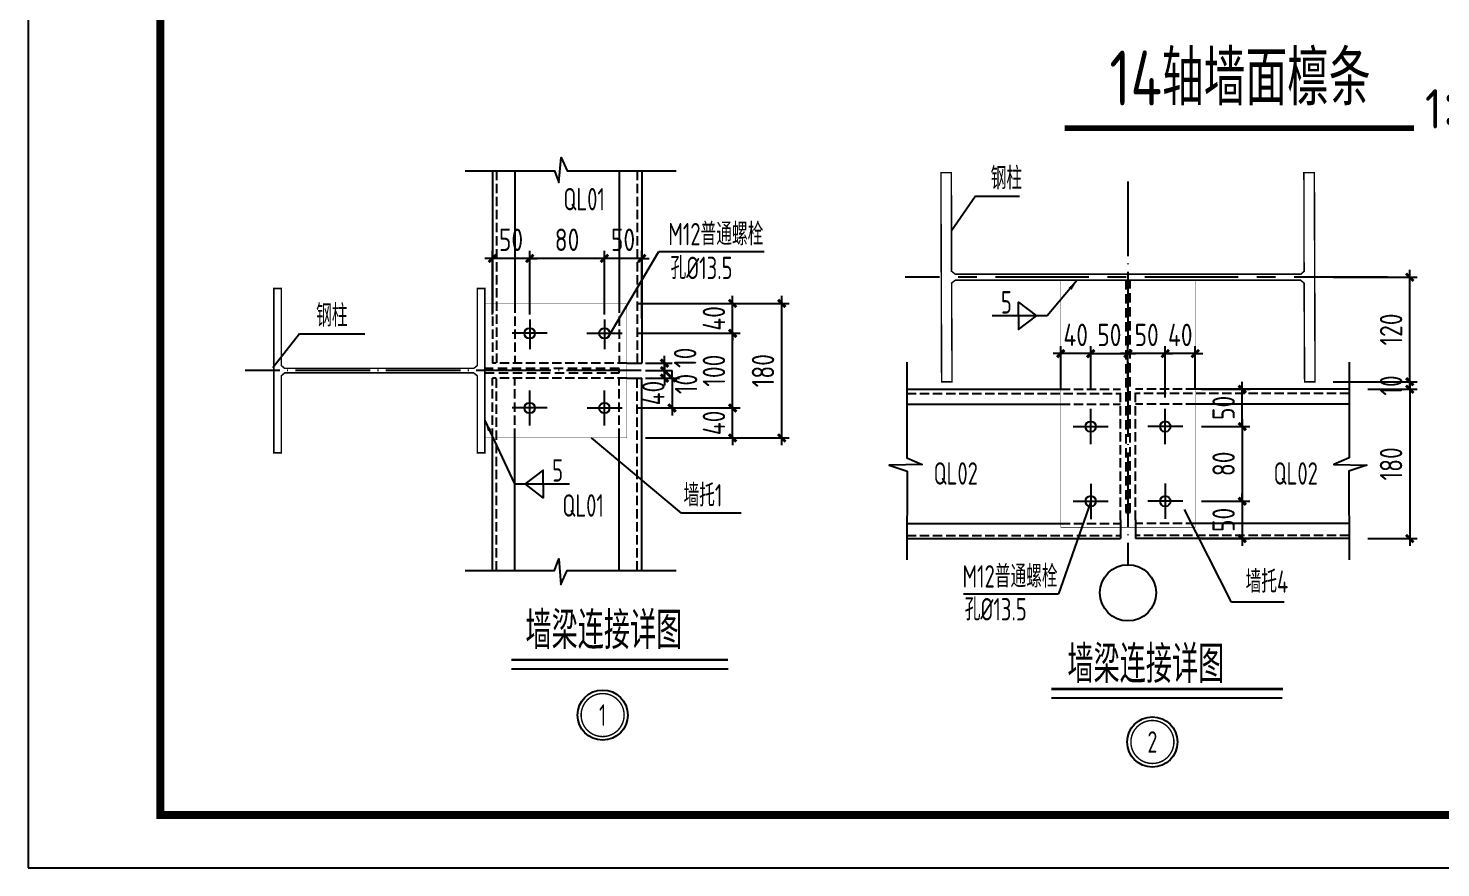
# Model space of a CAD drawing. Extents: x -89996 to 1006241, y -2176 to 440573.
# Drawn here: x 553607 to 591431, y -2176 to 20313 of the extents above; entities that cross this region are included whole.
import ezdxf
from ezdxf.enums import TextEntityAlignment as Align

# ---------------------------------------------------------------- set-up
doc = ezdxf.new("R2010")
doc.units = 0
doc.header["$LTSCALE"] = 1000
doc.header["$MEASUREMENT"] = 0
for name, pattern in [('CENTERX2', [4, 2.5, -0.5, 0.5, -0.5]), ('DASH', [0.35, 0.25, -0.1]), ('DASHED', [0.75, 0.5, -0.25]), ('DOTE', [2.42, 2, -0.2, 0.02, -0.2])]:
    doc.linetypes.add(name, pattern=pattern)
for name, color, linetype in [('AXIS', 3, 'Continuous'), ('DIM_SYMB', 3, 'Continuous'), ('DOTE', 1, 'DOTE'), ('GZ', 50, 'Continuous'), ('LT', 27, 'Continuous'), ('PUB_TEXT', 7, 'Continuous'), ('PUB_TITLE', 4, 'Continuous'), ('PZ', 202, 'Continuous'), ('TEXT', 7, 'Continuous'), ('THIN', 7, 'Continuous'), ('文字', 7, 'Continuous'), ('框线', 252, 'Continuous')]:
    doc.layers.add(name, color=color, linetype=linetype)
doc.styles.add('C', font='tssdeng.shx', dxfattribs={"height": 3, "bigfont": 'tssdchn.shx'})
doc.styles.get("Standard").update_dxf_attribs({"font": 'gbenor.shx', "bigfont": 'gbcbig.shx'})
doc.styles.add('TSSD_Dimension', font='Tssdeng.shx', dxfattribs={"width": 0.8, "bigfont": 'hztxt.shx'})
doc.styles.add('TSSD_Label', font='tssdeng.shx', dxfattribs={"width": 0.7, "bigfont": 'hztxt.shx'})
doc.styles.add('TSSD_Num', font='Tssdeng.shx', dxfattribs={"width": 0.7, "bigfont": 'hztxt.shx'})
doc.dimstyles.new('TSSD_10_100', dxfattribs={"dimtxt": 300, "dimasz": 100, "dimexe": 100, "dimexo": 250, "dimgap": 100, "dimtad": 1, "dimdec": 0, "dimlfac": 0.1, "dimzin": 0, "dimdsep": 46, "dimtxsty": 'TSSD_Dimension', "dimblk": 'ARCHTICK', "dimblk1": 'ARCHTICK', "dimblk2": 'ARCHTICK', "dimcen": 0, "dimdle": 100, "dimclrt": 7, "dimadec": 0, "dimazin": 0, "dimtfac": 1, "dimtdec": 0, "dimtix": 1, "dimtmove": 2, "dimatfit": 3, "dimfxl": 0, "dimtolj": 1, "dimtzin": 0, "dimarcsym": 0})
doc.dimstyles.new('TSSD_20_200', dxfattribs={"dimtxt": 600, "dimasz": 200, "dimexe": 200, "dimexo": 500, "dimgap": 200, "dimtad": 1, "dimdec": 0, "dimlfac": 0.05, "dimzin": 0, "dimdsep": 46, "dimtxsty": 'TSSD_Dimension', "dimblk": 'ARCHTICK', "dimblk1": 'ARCHTICK', "dimblk2": 'ARCHTICK', "dimcen": 0, "dimdle": 200, "dimclrt": 7, "dimadec": 0, "dimazin": 0, "dimtfac": 1, "dimtdec": 0, "dimtix": 1, "dimtmove": 2, "dimatfit": 3, "dimfxl": 0, "dimtolj": 1, "dimtzin": 0, "dimarcsym": 0})

# ---------------------------------------------------------------- blocks, each defined once
blk = doc.blocks.new('ts_idx2')
at = {"color": 0, "linetype": 'ByBlock', "lineweight": -2, "const_width": 0.0333}
blk.add_lwpolyline([(-0.5, 0, 1), (0.5, 0, 1)], format="xyb", close=True, dxfattribs=at)
at = {"color": 0, "linetype": 'ByBlock', "lineweight": -2}
blk.add_circle((0, 0), 0.583, dxfattribs=at)
at = {"color": 0, "linetype": 'ByBlock', "lineweight": -2, "style": 'TSSD_Num', "width": 0.7}
blk.add_attdef('A', text='', height=0.5, dxfattribs=at).set_placement((0, 0), align=Align.MIDDLE_CENTER)
blk = doc.blocks.new('_ArchTick')
at = {"color": 0, "linetype": 'ByBlock', "const_width": 0.4}
blk.add_lwpolyline([(-0.5, -0.5), (0.5, 0.5)], dxfattribs=at)
blk = doc.blocks.new('*D477')
at = {"layer": 'AXIS', "color": 0, "linetype": 'ByBlock', "lineweight": -2, "transparency": 16777216}
for p, q in [((584055, 10422), (584055, 11797)), ((584856, 10676), (584856, 11797)), ((584055, 11597), (583855, 11597)), ((584856, 11597), (584055, 11597)), ((584856, 11597), (585056, 11597))]:
    blk.add_line(p, q, dxfattribs=at)
at = {"layer": 'Defpoints', "color": 0, "linetype": 'ByBlock', "transparency": 16777216}
for p in [(584055, 11597), (584055, 9922), (584856, 10176)]:
    blk.add_point(p, dxfattribs=at)
at = {"layer": 'AXIS', "color": 0, "linetype": 'ByBlock', "lineweight": -2, "transparency": 16777216, "xscale": 200, "yscale": 200, "zscale": 200}
blk.add_blockref('_ArchTick', (584055, 11597), dxfattribs=at)
at = {"layer": 'AXIS', "color": 0, "linetype": 'ByBlock', "lineweight": -2, "transparency": 16777216, "xscale": 200, "yscale": 200, "zscale": 200, "rotation": 180}
blk.add_blockref('_ArchTick', (584856, 11597), dxfattribs=at)
at = {"layer": 'AXIS', "color": 7, "linetype": 'ByBlock', "transparency": 16777216, "insert": (584456, 12097), "char_height": 600, "attachment_point": 5, "style": 'TSSD_Dimension'}
blk.add_mtext('\\A1;40', dxfattribs=at)
blk = doc.blocks.new('*D622')
at = {"layer": 'AXIS', "color": 0, "linetype": 'ByBlock', "lineweight": -2, "transparency": 16777216}
for p, q in [((583056, 10615), (583056, 11797)), ((584055, 10615), (584055, 11797)), ((583056, 11597), (582856, 11597)), ((584055, 11597), (583056, 11597)), ((584055, 11597), (584255, 11597))]:
    blk.add_line(p, q, dxfattribs=at)
at = {"layer": 'Defpoints', "color": 0, "linetype": 'ByBlock', "transparency": 16777216}
for p in [(583056, 11597), (583056, 10115), (584055, 10115)]:
    blk.add_point(p, dxfattribs=at)
at = {"layer": 'AXIS', "color": 0, "linetype": 'ByBlock', "lineweight": -2, "transparency": 16777216, "xscale": 200, "yscale": 200, "zscale": 200}
blk.add_blockref('_ArchTick', (583056, 11597), dxfattribs=at)
at = {"layer": 'AXIS', "color": 0, "linetype": 'ByBlock', "lineweight": -2, "transparency": 16777216, "xscale": 200, "yscale": 200, "zscale": 200, "rotation": 180}
blk.add_blockref('_ArchTick', (584055, 11597), dxfattribs=at)
at = {"layer": 'AXIS', "color": 7, "linetype": 'ByBlock', "transparency": 16777216, "insert": (583556, 12097), "char_height": 600, "attachment_point": 5, "style": 'TSSD_Dimension'}
blk.add_mtext('\\A1;50', dxfattribs=at)
blk = doc.blocks.new('*D623')
at = {"layer": 'AXIS', "color": 0, "linetype": 'ByBlock', "lineweight": -2, "transparency": 16777216}
for p, q in [((582057, 10615), (582057, 11797)), ((583056, 10615), (583056, 11797)), ((582057, 11597), (581857, 11597)), ((582057, 11597), (583056, 11597)), ((583056, 11597), (583256, 11597))]:
    blk.add_line(p, q, dxfattribs=at)
at = {"layer": 'Defpoints', "color": 0, "linetype": 'ByBlock', "transparency": 16777216}
for p in [(583056, 11597), (582057, 10115), (583056, 10115)]:
    blk.add_point(p, dxfattribs=at)
at = {"layer": 'AXIS', "color": 0, "linetype": 'ByBlock', "lineweight": -2, "transparency": 16777216, "xscale": 200, "yscale": 200, "zscale": 200}
blk.add_blockref('_ArchTick', (582057, 11597), dxfattribs=at)
at = {"layer": 'AXIS', "color": 0, "linetype": 'ByBlock', "lineweight": -2, "transparency": 16777216, "xscale": 200, "yscale": 200, "zscale": 200, "rotation": 180}
blk.add_blockref('_ArchTick', (583056, 11597), dxfattribs=at)
at = {"layer": 'AXIS', "color": 7, "linetype": 'ByBlock', "transparency": 16777216, "insert": (582557, 12097), "char_height": 600, "attachment_point": 5, "style": 'TSSD_Dimension'}
blk.add_mtext('\\A1;50', dxfattribs=at)
blk = doc.blocks.new('*D624')
at = {"layer": 'AXIS', "color": 0, "linetype": 'ByBlock', "lineweight": -2, "transparency": 16777216}
for p, q in [((581256, 10614), (581256, 11797)), ((582057, 10615), (582057, 11797)), ((581256, 11597), (581056, 11597)), ((582057, 11597), (581256, 11597)), ((582057, 11597), (582257, 11597))]:
    blk.add_line(p, q, dxfattribs=at)
at = {"layer": 'Defpoints', "color": 0, "linetype": 'ByBlock', "transparency": 16777216}
for p in [(581256, 11597), (581256, 10114), (582057, 10115)]:
    blk.add_point(p, dxfattribs=at)
at = {"layer": 'AXIS', "color": 0, "linetype": 'ByBlock', "lineweight": -2, "transparency": 16777216, "xscale": 200, "yscale": 200, "zscale": 200}
blk.add_blockref('_ArchTick', (581256, 11597), dxfattribs=at)
at = {"layer": 'AXIS', "color": 0, "linetype": 'ByBlock', "lineweight": -2, "transparency": 16777216, "xscale": 200, "yscale": 200, "zscale": 200, "rotation": 180}
blk.add_blockref('_ArchTick', (582057, 11597), dxfattribs=at)
at = {"layer": 'AXIS', "color": 7, "linetype": 'ByBlock', "transparency": 16777216, "insert": (581656, 12097), "char_height": 600, "attachment_point": 5, "style": 'TSSD_Dimension'}
blk.add_mtext('\\A1;40', dxfattribs=at)
blk = doc.blocks.new('*D478')
at = {"layer": 'AXIS', "color": 0, "linetype": 'ByBlock', "lineweight": -2, "transparency": 16777216}
for p, q in [((585027, 7643), (586317, 7643)), ((586117, 7643), (586117, 7843)), ((586117, 7643), (586117, 6643)), ((585027, 6643), (586317, 6643)), ((586117, 6643), (586117, 6443))]:
    blk.add_line(p, q, dxfattribs=at)
at = {"layer": 'Defpoints', "color": 0, "linetype": 'ByBlock', "transparency": 16777216}
for p in [(584527, 7643), (584527, 6643), (586117, 6643)]:
    blk.add_point(p, dxfattribs=at)
at = {"layer": 'AXIS', "color": 0, "linetype": 'ByBlock', "lineweight": -2, "transparency": 16777216, "xscale": 200, "yscale": 200, "zscale": 200}
for p, rotation in [((586117, 7643), 270), ((586117, 6643), 90)]:
    blk.add_blockref('_ArchTick', p, dxfattribs=dict(at, rotation=rotation))
at = {"layer": 'AXIS', "color": 7, "linetype": 'ByBlock', "transparency": 16777216, "insert": (585617, 7143), "char_height": 600, "attachment_point": 5, "rotation": 90, "style": 'TSSD_Dimension'}
blk.add_mtext('\\A1;50', dxfattribs=at)
blk = doc.blocks.new('*D625')
at = {"layer": 'AXIS', "color": 0, "linetype": 'ByBlock', "lineweight": -2, "transparency": 16777216}
for p, q in [((586117, 9843), (586117, 7443)), ((585027, 9643), (586317, 9643)), ((585027, 7643), (586317, 7643))]:
    blk.add_line(p, q, dxfattribs=at)
at = {"layer": 'Defpoints', "color": 0, "linetype": 'ByBlock', "transparency": 16777216}
for p in [(584527, 9643), (584527, 7643), (586117, 7643)]:
    blk.add_point(p, dxfattribs=at)
at = {"layer": 'AXIS', "color": 0, "linetype": 'ByBlock', "lineweight": -2, "transparency": 16777216, "xscale": 200, "yscale": 200, "zscale": 200}
for p, rotation in [((586117, 9643), 90), ((586117, 7643), 270)]:
    blk.add_blockref('_ArchTick', p, dxfattribs=dict(at, rotation=rotation))
at = {"layer": 'AXIS', "color": 7, "linetype": 'ByBlock', "transparency": 16777216, "insert": (585617, 8643), "char_height": 600, "attachment_point": 5, "rotation": 90, "style": 'TSSD_Dimension'}
blk.add_mtext('\\A1;80', dxfattribs=at)
blk = doc.blocks.new('*D626')
at = {"layer": 'AXIS', "color": 0, "linetype": 'ByBlock', "lineweight": -2, "transparency": 16777216}
for p, q in [((585027, 10643), (586317, 10643)), ((586117, 10643), (586117, 10843)), ((586117, 9643), (586117, 10643)), ((585027, 9643), (586317, 9643)), ((586117, 9643), (586117, 9443))]:
    blk.add_line(p, q, dxfattribs=at)
at = {"layer": 'Defpoints', "color": 0, "linetype": 'ByBlock', "transparency": 16777216}
for p in [(584527, 10643), (586117, 10643), (584527, 9643)]:
    blk.add_point(p, dxfattribs=at)
at = {"layer": 'AXIS', "color": 0, "linetype": 'ByBlock', "lineweight": -2, "transparency": 16777216, "xscale": 200, "yscale": 200, "zscale": 200}
for p, rotation in [((586117, 10643), 270), ((586117, 9643), 90)]:
    blk.add_blockref('_ArchTick', p, dxfattribs=dict(at, rotation=rotation))
at = {"layer": 'AXIS', "color": 7, "linetype": 'ByBlock', "transparency": 16777216, "insert": (585617, 10143), "char_height": 600, "attachment_point": 5, "rotation": 90, "style": 'TSSD_Dimension'}
blk.add_mtext('\\A1;50', dxfattribs=at)
blk = doc.blocks.new('*D479')
at = {"layer": 'AXIS', "color": 0, "linetype": 'ByBlock', "lineweight": -2, "transparency": 16777216}
for p, q in [((589479, 10643), (590801, 10643)), ((590601, 10843), (590601, 6443)), ((589479, 6643), (590801, 6643))]:
    blk.add_line(p, q, dxfattribs=at)
at = {"layer": 'Defpoints', "color": 0, "linetype": 'ByBlock', "transparency": 16777216}
for p in [(588979, 10643), (588979, 6643), (590601, 6643)]:
    blk.add_point(p, dxfattribs=at)
at = {"layer": 'AXIS', "color": 0, "linetype": 'ByBlock', "lineweight": -2, "transparency": 16777216, "xscale": 200, "yscale": 200, "zscale": 200}
for p, rotation in [((590601, 10643), 90), ((590601, 6643), 270)]:
    blk.add_blockref('_ArchTick', p, dxfattribs=dict(at, rotation=rotation))
at = {"layer": 'AXIS', "color": 7, "linetype": 'ByBlock', "transparency": 16777216, "insert": (590101, 8643), "char_height": 600, "attachment_point": 5, "rotation": 90, "style": 'TSSD_Dimension'}
blk.add_mtext('\\A1;180', dxfattribs=at)
blk = doc.blocks.new('*D480')
at = {"layer": 'AXIS', "color": 0, "linetype": 'ByBlock', "lineweight": -2, "transparency": 16777216}
for p, q in [((590601, 10843), (590601, 11043)), ((588553, 10843), (590801, 10843)), ((589479, 10643), (590801, 10643)), ((590601, 10643), (590601, 10843)), ((590601, 10643), (590601, 10443))]:
    blk.add_line(p, q, dxfattribs=at)
at = {"layer": 'Defpoints', "color": 0, "linetype": 'ByBlock', "transparency": 16777216}
for p in [(588053, 10843), (588979, 10643), (590601, 10843)]:
    blk.add_point(p, dxfattribs=at)
at = {"layer": 'AXIS', "color": 0, "linetype": 'ByBlock', "lineweight": -2, "transparency": 16777216, "xscale": 200, "yscale": 200, "zscale": 200}
for p, rotation in [((590601, 10843), 270), ((590601, 10643), 90)]:
    blk.add_blockref('_ArchTick', p, dxfattribs=dict(at, rotation=rotation))
at = {"layer": 'AXIS', "color": 7, "linetype": 'ByBlock', "transparency": 16777216, "insert": (590101, 10743), "char_height": 600, "attachment_point": 5, "rotation": 90, "style": 'TSSD_Dimension'}
blk.add_mtext('\\A1;10', dxfattribs=at)
blk = doc.blocks.new('*D481')
at = {"layer": 'AXIS', "color": 0, "linetype": 'ByBlock', "lineweight": -2, "transparency": 16777216}
for p, q in [((588556, 13643), (590801, 13643)), ((590601, 10643), (590601, 13843)), ((588553, 10843), (590801, 10843))]:
    blk.add_line(p, q, dxfattribs=at)
at = {"layer": 'Defpoints', "color": 0, "linetype": 'ByBlock', "transparency": 16777216}
for p in [(588056, 13643), (590601, 13643), (588053, 10843)]:
    blk.add_point(p, dxfattribs=at)
at = {"layer": 'AXIS', "color": 0, "linetype": 'ByBlock', "lineweight": -2, "transparency": 16777216, "xscale": 200, "yscale": 200, "zscale": 200}
for p, rotation in [((590601, 13643), 90), ((590601, 10843), 270)]:
    blk.add_blockref('_ArchTick', p, dxfattribs=dict(at, rotation=rotation))
at = {"layer": 'AXIS', "color": 7, "linetype": 'ByBlock', "transparency": 16777216, "insert": (590101, 12243), "char_height": 600, "attachment_point": 5, "rotation": 90, "style": 'TSSD_Dimension'}
blk.add_mtext('\\A1;120', dxfattribs=at)
blk = doc.blocks.new('*D632')
at = {"layer": 'AXIS', "color": 0, "linetype": 'ByBlock', "lineweight": -2, "transparency": 16777216}
for p, q in [((572469, 10140), (572469, 10340)), ((569915, 10140), (572669, 10140)), ((572469, 9340), (572469, 10140)), ((570135, 9340), (572669, 9340)), ((572469, 9340), (572469, 9140))]:
    blk.add_line(p, q, dxfattribs=at)
at = {"layer": 'Defpoints', "color": 0, "linetype": 'ByBlock', "transparency": 16777216}
for p in [(569415, 10140), (572469, 10140), (569635, 9340)]:
    blk.add_point(p, dxfattribs=at)
at = {"layer": 'AXIS', "color": 0, "linetype": 'ByBlock', "lineweight": -2, "transparency": 16777216, "xscale": 200, "yscale": 200, "zscale": 200}
for p, rotation in [((572469, 10140), 270), ((572469, 9340), 90)]:
    blk.add_blockref('_ArchTick', p, dxfattribs=dict(at, rotation=rotation))
at = {"layer": 'AXIS', "color": 7, "linetype": 'ByBlock', "transparency": 16777216, "insert": (571969, 9740), "char_height": 600, "attachment_point": 5, "rotation": 90, "style": 'TSSD_Dimension'}
blk.add_mtext('\\A1;40', dxfattribs=at)
blk = doc.blocks.new('*D484')
at = {"layer": 'AXIS', "color": 0, "linetype": 'ByBlock', "lineweight": -2, "transparency": 16777216}
for p, q in [((569907, 12140), (572669, 12140)), ((572469, 9940), (572469, 12340)), ((569915, 10140), (572669, 10140))]:
    blk.add_line(p, q, dxfattribs=at)
at = {"layer": 'Defpoints', "color": 0, "linetype": 'ByBlock', "transparency": 16777216}
for p in [(569407, 12140), (572469, 12140), (569415, 10140)]:
    blk.add_point(p, dxfattribs=at)
at = {"layer": 'AXIS', "color": 0, "linetype": 'ByBlock', "lineweight": -2, "transparency": 16777216, "xscale": 200, "yscale": 200, "zscale": 200}
for p, rotation in [((572469, 12140), 90), ((572469, 10140), 270)]:
    blk.add_blockref('_ArchTick', p, dxfattribs=dict(at, rotation=rotation))
at = {"layer": 'AXIS', "color": 7, "linetype": 'ByBlock', "transparency": 16777216, "insert": (571969, 11140), "char_height": 600, "attachment_point": 5, "rotation": 90, "style": 'TSSD_Dimension'}
blk.add_mtext('\\A1;100', dxfattribs=at)
blk = doc.blocks.new('*D485')
at = {"layer": 'AXIS', "color": 0, "linetype": 'ByBlock', "lineweight": -2, "transparency": 16777216}
for p, q in [((569935, 12940), (572669, 12940)), ((572469, 12940), (572469, 13140)), ((572469, 12140), (572469, 12940)), ((569907, 12140), (572669, 12140)), ((572469, 12140), (572469, 11940))]:
    blk.add_line(p, q, dxfattribs=at)
at = {"layer": 'Defpoints', "color": 0, "linetype": 'ByBlock', "transparency": 16777216}
for p in [(569435, 12940), (572469, 12940), (569407, 12140)]:
    blk.add_point(p, dxfattribs=at)
at = {"layer": 'AXIS', "color": 0, "linetype": 'ByBlock', "lineweight": -2, "transparency": 16777216, "xscale": 200, "yscale": 200, "zscale": 200}
for p, rotation in [((572469, 12940), 270), ((572469, 12140), 90)]:
    blk.add_blockref('_ArchTick', p, dxfattribs=dict(at, rotation=rotation))
at = {"layer": 'AXIS', "color": 7, "linetype": 'ByBlock', "transparency": 16777216, "insert": (571969, 12540), "char_height": 600, "attachment_point": 5, "rotation": 90, "style": 'TSSD_Dimension'}
blk.add_mtext('\\A1;40', dxfattribs=at)
blk = doc.blocks.new('*D633')
at = {"layer": 'AXIS', "color": 0, "linetype": 'ByBlock', "lineweight": -2, "transparency": 16777216}
for p, q in [((570135, 12940), (573983, 12940)), ((573783, 9140), (573783, 13140)), ((570135, 9340), (573983, 9340))]:
    blk.add_line(p, q, dxfattribs=at)
at = {"layer": 'Defpoints', "color": 0, "linetype": 'ByBlock', "transparency": 16777216}
for p in [(569635, 12940), (573783, 12940), (569635, 9340)]:
    blk.add_point(p, dxfattribs=at)
at = {"layer": 'AXIS', "color": 0, "linetype": 'ByBlock', "lineweight": -2, "transparency": 16777216, "xscale": 200, "yscale": 200, "zscale": 200}
for p, rotation in [((573783, 12940), 90), ((573783, 9340), 270)]:
    blk.add_blockref('_ArchTick', p, dxfattribs=dict(at, rotation=rotation))
at = {"layer": 'AXIS', "color": 7, "linetype": 'ByBlock', "transparency": 16777216, "insert": (573283, 11140), "char_height": 600, "attachment_point": 5, "rotation": 90, "style": 'TSSD_Dimension'}
blk.add_mtext('\\A1;180', dxfattribs=at)
blk = doc.blocks.new('*D486')
at = {"layer": 'AXIS', "color": 0, "linetype": 'ByBlock', "lineweight": -2, "transparency": 16777216}
for p, q in [((570846, 10940), (570846, 11140)), ((570535, 10940), (571046, 10940)), ((570846, 10940), (570846, 10140)), ((570846, 10140), (570846, 9940)), ((571035, 10140), (571046, 10140))]:
    blk.add_line(p, q, dxfattribs=at)
at = {"layer": 'Defpoints', "color": 0, "linetype": 'ByBlock', "transparency": 16777216}
for p in [(570035, 10940), (570535, 10140), (570846, 10140)]:
    blk.add_point(p, dxfattribs=at)
at = {"layer": 'AXIS', "color": 0, "linetype": 'ByBlock', "lineweight": -2, "transparency": 16777216, "xscale": 200, "yscale": 200, "zscale": 200}
for p, rotation in [((570846, 10940), 270), ((570846, 10140), 90)]:
    blk.add_blockref('_ArchTick', p, dxfattribs=dict(at, rotation=rotation))
at = {"layer": 'AXIS', "color": 7, "linetype": 'ByBlock', "transparency": 16777216, "insert": (570346, 10540), "char_height": 600, "attachment_point": 5, "rotation": 90, "style": 'TSSD_Dimension'}
blk.add_mtext('\\A1;40', dxfattribs=at)
blk = doc.blocks.new('*D487')
at = {"layer": 'AXIS', "color": 0, "linetype": 'ByBlock', "lineweight": -2, "transparency": 16777216}
for p, q in [((570646, 11340), (570646, 11540)), ((570135, 11340), (570846, 11340)), ((570135, 11140), (570846, 11140)), ((570646, 11340), (570646, 11140)), ((570646, 11140), (570646, 10940))]:
    blk.add_line(p, q, dxfattribs=at)
at = {"layer": 'Defpoints', "color": 0, "linetype": 'ByBlock', "transparency": 16777216}
for p in [(569635, 11340), (569635, 11140), (570646, 11140)]:
    blk.add_point(p, dxfattribs=at)
at = {"layer": 'AXIS', "color": 0, "linetype": 'ByBlock', "lineweight": -2, "transparency": 16777216, "xscale": 200, "yscale": 200, "zscale": 200}
for p, rotation in [((570646, 11340), 270), ((570646, 11140), 90)]:
    blk.add_blockref('_ArchTick', p, dxfattribs=dict(at, rotation=rotation))
at = {"layer": 'AXIS', "color": 7, "linetype": 'ByBlock', "transparency": 16777216, "insert": (571199, 11486), "char_height": 600, "attachment_point": 5, "rotation": 90, "style": 'TSSD_Dimension'}
blk.add_mtext('\\A1;10', dxfattribs=at)
blk = doc.blocks.new('*D488')
at = {"layer": 'AXIS', "color": 0, "linetype": 'ByBlock', "lineweight": -2, "transparency": 16777216}
for p, q in [((570135, 11140), (570846, 11140)), ((570646, 11140), (570646, 11340)), ((570646, 10940), (570646, 11140)), ((570135, 10940), (570846, 10940)), ((570646, 10940), (570646, 10740))]:
    blk.add_line(p, q, dxfattribs=at)
at = {"layer": 'Defpoints', "color": 0, "linetype": 'ByBlock', "transparency": 16777216}
for p in [(569635, 11140), (570646, 11140), (569635, 10940)]:
    blk.add_point(p, dxfattribs=at)
at = {"layer": 'AXIS', "color": 0, "linetype": 'ByBlock', "lineweight": -2, "transparency": 16777216, "xscale": 200, "yscale": 200, "zscale": 200}
for p, rotation in [((570646, 11140), 270), ((570646, 10940), 90)]:
    blk.add_blockref('_ArchTick', p, dxfattribs=dict(at, rotation=rotation))
at = {"layer": 'AXIS', "color": 7, "linetype": 'ByBlock', "transparency": 16777216, "insert": (571222, 10783), "char_height": 600, "attachment_point": 5, "rotation": 90, "style": 'TSSD_Dimension'}
blk.add_mtext('\\A1;10', dxfattribs=at)
blk = doc.blocks.new('*D489')
at = {"layer": 'AXIS', "color": 0, "linetype": 'ByBlock', "lineweight": -2, "transparency": 16777216}
for p, q in [((569035, 14146), (568835, 14146)), ((569035, 12640), (569035, 14346)), ((570035, 14146), (569035, 14146)), ((570035, 12540), (570035, 14346)), ((570035, 14146), (570235, 14146))]:
    blk.add_line(p, q, dxfattribs=at)
at = {"layer": 'Defpoints', "color": 0, "linetype": 'ByBlock', "transparency": 16777216}
for p in [(569035, 14146), (569035, 12140), (570035, 12040)]:
    blk.add_point(p, dxfattribs=at)
at = {"layer": 'AXIS', "color": 0, "linetype": 'ByBlock', "lineweight": -2, "transparency": 16777216, "xscale": 200, "yscale": 200, "zscale": 200}
blk.add_blockref('_ArchTick', (569035, 14146), dxfattribs=at)
at = {"layer": 'AXIS', "color": 0, "linetype": 'ByBlock', "lineweight": -2, "transparency": 16777216, "xscale": 200, "yscale": 200, "zscale": 200, "rotation": 180}
blk.add_blockref('_ArchTick', (570035, 14146), dxfattribs=at)
at = {"layer": 'AXIS', "color": 7, "linetype": 'ByBlock', "transparency": 16777216, "insert": (569535, 14646), "char_height": 600, "attachment_point": 5, "style": 'TSSD_Dimension'}
blk.add_mtext('\\A1;50', dxfattribs=at)
blk = doc.blocks.new('*D490')
at = {"layer": 'AXIS', "color": 0, "linetype": 'ByBlock', "lineweight": -2, "transparency": 16777216}
for p, q in [((569235, 14146), (566835, 14146)), ((567035, 12640), (567035, 14346)), ((569035, 12640), (569035, 14346))]:
    blk.add_line(p, q, dxfattribs=at)
at = {"layer": 'Defpoints', "color": 0, "linetype": 'ByBlock', "transparency": 16777216}
for p in [(567035, 14146), (567035, 12140), (569035, 12140)]:
    blk.add_point(p, dxfattribs=at)
at = {"layer": 'AXIS', "color": 0, "linetype": 'ByBlock', "lineweight": -2, "transparency": 16777216, "xscale": 200, "yscale": 200, "zscale": 200, "rotation": 180}
blk.add_blockref('_ArchTick', (567035, 14146), dxfattribs=at)
at = {"layer": 'AXIS', "color": 0, "linetype": 'ByBlock', "lineweight": -2, "transparency": 16777216, "xscale": 200, "yscale": 200, "zscale": 200}
blk.add_blockref('_ArchTick', (569035, 14146), dxfattribs=at)
at = {"layer": 'AXIS', "color": 7, "linetype": 'ByBlock', "transparency": 16777216, "insert": (568035, 14646), "char_height": 600, "attachment_point": 5, "style": 'TSSD_Dimension'}
blk.add_mtext('\\A1;80', dxfattribs=at)
blk = doc.blocks.new('*D491')
at = {"layer": 'AXIS', "color": 0, "linetype": 'ByBlock', "lineweight": -2, "transparency": 16777216}
for p, q in [((566035, 14146), (565835, 14146)), ((566035, 12640), (566035, 14346)), ((567035, 14146), (566035, 14146)), ((567035, 12640), (567035, 14346)), ((567035, 14146), (567235, 14146))]:
    blk.add_line(p, q, dxfattribs=at)
at = {"layer": 'Defpoints', "color": 0, "linetype": 'ByBlock', "transparency": 16777216}
for p in [(566035, 14146), (566035, 12140), (567035, 12140)]:
    blk.add_point(p, dxfattribs=at)
at = {"layer": 'AXIS', "color": 0, "linetype": 'ByBlock', "lineweight": -2, "transparency": 16777216, "xscale": 200, "yscale": 200, "zscale": 200}
blk.add_blockref('_ArchTick', (566035, 14146), dxfattribs=at)
at = {"layer": 'AXIS', "color": 0, "linetype": 'ByBlock', "lineweight": -2, "transparency": 16777216, "xscale": 200, "yscale": 200, "zscale": 200, "rotation": 180}
blk.add_blockref('_ArchTick', (567035, 14146), dxfattribs=at)
at = {"layer": 'AXIS', "color": 7, "linetype": 'ByBlock', "transparency": 16777216, "insert": (566535, 14646), "char_height": 600, "attachment_point": 5, "style": 'TSSD_Dimension'}
blk.add_mtext('\\A1;50', dxfattribs=at)

msp = doc.modelspace()

# ---------------------------------------------------------------- linework, layer by layer
at = {"color": 8, "linetype": 'CENTERX2'}
msp.add_line((590008.83, 13641.5), (577092.29, 13641.67), dxfattribs=at)
at = {"color": 3, "const_width": 64.9, "elevation": 0}
msp.add_lwpolyline([(566547.05, 3396.02), (572347.05, 3396.02)], dxfattribs=at)
at = {"color": 3, "elevation": 0}
msp.add_lwpolyline([(566547.05, 3156.02), (572352.87, 3156.02)], dxfattribs=at)
at = {"color": 3, "const_width": 64.9}
msp.add_lwpolyline([(581007.69, 2611.37), (587207.69, 2611.37)], dxfattribs=at)
at = {"color": 3}
msp.add_lwpolyline([(581007.69, 2371.37), (587184.16, 2371.37)], dxfattribs=at)
at = {"layer": 'AXIS', "linetype": 'ByBlock'}
for p, q in [((578976.26, 15810.52), (578330.02, 14885.39)), ((578976.26, 15810.52), (580151.13, 15810.52)), ((569134.87, 12040.1), (570490.87, 14335.1)), ((570490.87, 14335.1), (573312.8, 14335.1)), ((571101.65, 7318.86), (568691.64, 9340.1)), ((582056.83, 7633.84), (581191.29, 5165.71)), ((572694.51, 7318.86), (571101.65, 7318.86)), ((585828.38, 4939.04), (584568.46, 7422.53)), ((578652.35, 5165.71), (581191.29, 5165.71)), ((587239.04, 4939.04), (585828.38, 4939.04))]:
    msp.add_line(p, q, dxfattribs=at)
at = {"layer": 'AXIS'}
for q in [(560159.84, 11220.1), (562618.18, 12130.41)]:
    msp.add_line((560873.13, 12130.41), q, dxfattribs=at)
for points in [[(580122.2, 12606.63), (580122.2, 12974.26), (580607.85, 12606.63), (580122.2, 12606.63)], [(580122.2, 12606.63), (580122.2, 12238.99), (580607.85, 12606.63), (580122.2, 12606.63)]]:
    msp.add_lwpolyline(points, close=True, dxfattribs=at)
at = {"layer": 'AXIS', "elevation": 0}
for points in [[(567394.94, 8104.69), (567394.94, 8472.33), (566909.29, 8104.69), (567394.94, 8104.69)], [(567394.94, 8104.69), (567394.94, 7737.06), (566909.29, 8104.69), (567394.94, 8104.69)]]:
    msp.add_lwpolyline(points, close=True, dxfattribs=at)
at = {"layer": 'AXIS', "linetype": 'ByBlock'}
msp.add_circle((583056.47, 5188.42), 753, dxfattribs=at)
at = {"layer": 'DIM_SYMB', "const_width": 147}
msp.add_lwpolyline([(581360.71, 17633.96), (590719.45, 17633.96)], dxfattribs=at)
at = {"layer": 'DOTE'}
for p, q in [((583056.47, 16209.99), (583056.47, 5941.42)), ((570022.79, 11140.1), (559415.45, 11140.28))]:
    msp.add_line(p, q, dxfattribs=at)
at = {"layer": 'GZ', "const_width": 40}
msp.add_lwpolyline([(578046.75, 16442.94), (578065.34, 10842.51), (578345.34, 10842.51), (578332.3, 13485.73), (578432.3, 13562.73), (587679.31, 13562.73), (587772.3, 13485.73), (587785.34, 10842.51), (588065.34, 10842.51), (588046.75, 16442.94), (587766.75, 16442.94), (587772.3, 13802.73), (587682.55, 13722.73), (578432.3, 13722.73), (578332.3, 13802.73), (578326.75, 16442.94), (578046.75, 16442.94)], close=True, dxfattribs=at)
at = {"layer": 'GZ', "const_width": 40, "elevation": 0}
msp.add_lwpolyline([(565834.79, 8940.1), (565834.79, 13340.1), (565634.79, 13340.1), (565634.79, 11277.09), (565534.79, 11200.1), (560475.55, 11200.1), (560382.55, 11277.09), (560382.55, 13340.1), (560182.55, 13340.1), (560182.55, 8940.1), (560382.55, 8940.1), (560382.55, 11000.1), (560472.3, 11080.1), (565534.79, 11080.1), (565634.79, 11000.1), (565634.79, 8940.1), (565834.79, 8940.1)], close=True, dxfattribs=at)
at = {"layer": 'LT', "linetype": 'ByBlock'}
for p, q in [((566034.79, 16497.03), (566034.81, 12940.1)), ((566634.79, 16497.03), (566634.81, 12940.1)), ((569434.79, 16497.03), (569434.81, 12940.1)), ((570034.79, 16497.03), (570034.82, 11340.12)), ((569634.79, 11340.12), (570034.82, 11340.12)), ((569634.79, 10940.09), (570034.81, 10940.07)), ((570034.67, 5783.18), (570034.81, 10940.09)), ((577133.54, 10642.51), (581256.47, 10642.51)), ((588979.4, 10642.51), (584856.47, 10642.51)), ((577133.54, 10242.51), (581256.47, 10242.51)), ((588979.4, 10242.51), (584856.47, 10242.51)), ((566034.67, 5783.28), (566034.76, 9340.2, 0)), ((566634.67, 5783.27), (566634.76, 9340.19, 0)), ((569434.67, 5783.19), (569434.76, 9340.12, 0)), ((577133.54, 7042.51), (581256.47, 7042.51)), ((582856.47, 7142.51), (582856.47, 6642.51)), ((583256.47, 7142.51), (583256.47, 6642.51)), ((588979.4, 7042.51), (584856.47, 7042.51)), ((577133.54, 6642.51), (582856.47, 6642.51)), ((588979.4, 6642.51), (583256.47, 6642.51))]:
    msp.add_line(p, q, dxfattribs=at)
at = {"layer": 'LT', "linetype": 'DASH'}
for p, q in [((566148.62, 16497.03), (566148.7, 11340.12)), ((569914.79, 16497.03), (569914.82, 11340.12)), ((566034.81, 12940.1), (566034.79, 11340.15)), ((566634.81, 12940.1), (566634.79, 11340.15)), ((569434.81, 12940.1), (569434.79, 11340.11)), ((569634.79, 11340.12), (566034.82, 11340.12)), ((566034.76, 9340.2, 0), (566034.78, 10940.16)), ((569634.79, 10940.09), (566034.81, 10940.19)), ((566148.5, 5783.28), (566148.69, 10940.18)), ((566634.76, 9340.19, 0), (566634.78, 10940.15)), ((569434.76, 9340.12, 0), (569434.78, 10940.11)), ((569914.67, 5783.18), (569914.81, 10940.09)), ((581256.47, 10642.51), (582856.47, 10642.51)), ((582856.47, 7142.51), (582856.47, 10642.51)), ((583256.47, 7142.51), (583256.47, 10642.51)), ((584856.47, 10642.51), (583256.47, 10642.51)), ((577133.54, 10528.68), (582856.47, 10528.63)), ((581256.47, 10242.51), (582856.47, 10242.51)), ((588979.4, 10528.68), (583256.47, 10528.63)), ((584856.47, 10242.51), (583256.47, 10242.51)), ((581256.47, 7042.51), (582856.47, 7042.51)), ((584856.47, 7042.51), (583256.47, 7042.51)), ((577133.54, 6722.51), (582856.47, 6722.51)), ((588979.4, 6722.51), (583256.47, 6722.51))]:
    msp.add_line(p, q, dxfattribs=at)
at = {"layer": 'LT', "linetype": 'ByBlock', "elevation": 0}
for points in [[(565308.2, 16497.03), (567701.2, 16497.03), (567815.85, 16182.03), (567882.13, 16854.18), (568038.7, 16497.03), (570958.2, 16497.03)], [(565308.08, 5783.3), (567701.08, 5783.24), (567815.73, 6098.24), (567867.25, 5410.63), (568038.58, 5783.22), (570958.08, 5783.16)]]:
    msp.add_lwpolyline(points, dxfattribs=at)
at = {"layer": 'LT', "linetype": 'ByBlock'}
for points in [[(577133.54, 11369.1), (577133.54, 8808.76), (577548.52, 8623.89), (576661.21, 8607.21), (577144.52, 8447.25), (577133.54, 6073.37)], [(588979.4, 11369.1), (588979.4, 8808.76), (588564.41, 8623.89), (589451.73, 8607.21), (588968.41, 8447.25), (588979.4, 6073.37)]]:
    msp.add_lwpolyline(points, dxfattribs=at)
at = {"layer": 'PUB_TITLE'}
msp.add_lwpolyline([(553607.21, -2176.39), (672407.21, -2176.39), (672407.21, 81823.61), (553607.21, 81823.61)], close=True, dxfattribs=at)
at = {"layer": 'PUB_TITLE', "const_width": 212.12}
msp.add_lwpolyline([(557142.57, -762.25), (557142.57, 80409.47), (670993.07, 80409.47), (670993.07, -762.25)], close=True, dxfattribs=at)
at = {"layer": 'PZ', "linetype": 'DASHED', "ltscale": 0.5}
for p, q in [((582995.8, 13562.73), (582996.47, 7342.51)), ((583116.47, 7342.51), (583115.8, 13562.73)), ((569434.79, 11200.1), (565834.79, 11200.1)), ((565834.79, 11080.1), (569434.79, 11080.1)), ((569434.79, 11080.1), (569434.79, 11200.1)), ((582996.47, 7342.51), (583116.47, 7342.51))]:
    msp.add_line(p, q, dxfattribs=at)
at = {"layer": 'PZ', "const_width": 11.25}
msp.add_lwpolyline([(581255.8, 13562.73), (584855.8, 13562.73), (584856.47, 6942.51), (581256.47, 6942.51)], close=True, dxfattribs=at)
at = {"layer": 'PZ', "const_width": 11.25, "elevation": 0}
msp.add_lwpolyline([(565834.79, 9340.1), (565834.79, 12940.1), (569634.79, 12940.1), (569634.79, 9340.1)], close=True, dxfattribs=at)
at = {"layer": 'PZ'}
for centre in [(567034.87, 12139.86), (569034.87, 12139.86), (567034.84, 10140.38, 0), (569034.84, 10140.38, 0), (582056.83, 9642.44), (584055.35, 9642.51), (582056.83, 7642.44), (584055.35, 7642.51)]:
    msp.add_circle(centre, 140, dxfattribs=at)
at = {"layer": '框线'}
for p, q in [((567034.87, 12511.99), (567034.87, 11716.18)), ((569034.87, 12511.99), (569034.87, 11716.18)), ((567507.01, 12139.86), (566562.74, 12139.86)), ((568562.74, 12139.86), (569507.01, 12139.86)), ((567034.84, 9668.24, 0), (567034.84, 10612.52, 0)), ((569034.84, 9668.24, 0), (569034.84, 10612.52, 0)), ((567506.97, 10140.38, 0), (566562.7, 10140.38, 0)), ((568570.24, 10140.38, 0), (569514.51, 10140.38, 0)), ((582056.83, 9170.3), (582056.83, 10114.57)), ((584055.35, 9170.37), (584055.35, 10114.64)), ((581584.7, 9642.44), (582528.97, 9642.44)), ((584527.49, 9642.51), (583583.22, 9642.51)), ((582056.83, 8105.98), (582056.83, 7161.71)), ((584055.35, 8114.64), (584055.35, 7170.37)), ((581584.7, 7642.44), (582528.97, 7642.44)), ((584527.49, 7642.51), (583583.22, 7642.51))]:
    msp.add_line(p, q, dxfattribs=at)

# ---------------------------------------------------------------- block references
ref = msp.add_blockref('ts_idx2', (568987.92, 1913.82), dxfattribs=dict(xscale=1152, yscale=1152, zscale=1152))
ref.add_attrib('1', '1', dxfattribs={"layer": 'THIN', "height": 576, "style": 'TSSD_Num', "width": 0.7}).set_placement((568987.92, 1913.82), align=Align.MIDDLE_CENTER)
ref = msp.add_blockref('ts_idx2', (583709.55, 1192.95), dxfattribs=dict(xscale=1152, yscale=1152, zscale=1152))
ref.add_attrib('1', '2', dxfattribs={"layer": 'THIN', "height": 576, "style": 'TSSD_Num', "width": 0.7}).set_placement((583709.55, 1192.95), align=Align.MIDDLE_CENTER)

# ---------------------------------------------------------------- texts
at = {"layer": 'PUB_TEXT'}
for s, height, style, width, p in [('14轴墙面檩条', 1470, 'C', 0.8, (582562.08, 18243.71)), ('QL01', 600, 'TSSD_Dimension', 0.7, (567935.95, 15434.05)), ('M12普通螺栓', 600, 'TSSD_Dimension', 0.7, (570746.49, 14499.1)), ('孔%%c13.5', 600, 'TSSD_Dimension', 0.7, (570806.92, 13592.21)), ('5', 600, 'TSSD_Dimension', 0.7, (579653.31, 12670.32)), ('5', 600, 'TSSD_Dimension', 0.7, (567637.68, 8168.38)), ('QL02', 600, 'TSSD_Dimension', 0.7, (577850.19, 8086.84)), ('QL02', 600, 'TSSD_Dimension', 0.7, (586954.8, 8086.84)), ('QL01', 600, 'TSSD_Dimension', 0.7, (567908.54, 7228.54)), ('孔%%c13.5', 600, 'TSSD_Dimension', 0.7, (578685.41, 4448.04))]:
    msp.add_text(s, height=height, dxfattribs=dict(at, style=style, width=width)).set_placement(p)
msp.add_text('1：200', height=1050, dxfattribs=at).set_placement((591009.57, 17627.98))
at = {"layer": 'TEXT', "style": 'TSSD_Label', "width": 0.7}
for p in [(566921.39, 3682.4), (581433.56, 2773.84)]:
    msp.add_text('墙梁连接详图', height=1000, dxfattribs=at).set_placement(p)
at = {"layer": 'THIN', "style": 'TSSD_Dimension', "width": 0.7}
msp.add_text('钢柱', height=600, dxfattribs=at).set_placement((561317.46, 12316.99))
at = {"layer": '文字', "style": 'TSSD_Dimension', "width": 0.7}
for s, p in [('钢柱', (579380.35, 15997.1)), ('墙托1', (571153.65, 7500.86)), ('M12普通螺栓', (578624.98, 5329.71)), ('墙托4', (586206.48, 5189.34))]:
    msp.add_text(s, height=600, dxfattribs=at).set_placement(p)

# ---------------------------------------------------------------- dimensions: what is measured, and where the dimension line sits
at = {"layer": 'AXIS', "linetype": 'ByBlock'}
for base, p1, p2, angle, picture, middle in [((566034.79, 14146.33), (567034.87, 12139.86), (566034.79, 12140.1), 180, '*D491', (566534.83, 14646.33)), ((569034.87, 14146.33), (570034.79, 12040.1), (569034.87, 12139.86), 180, '*D489', (569534.83, 14646.33)), ((572468.87, 12940.1), (569407.01, 12139.86), (569434.81, 12940.1), 90, '*D485', (571968.87, 12539.98)), ((573782.79, 12940.1), (569634.79, 9340.1), (569634.79, 12940.1), 90, '*D633', (573282.79, 11140.1)), ((581256.15, 11596.71), (582056.83, 10114.57), (581256.15, 10114.49), 180, '*D624', (581656.49, 12096.71)), ((583056.47, 11596.71), (582056.83, 10114.57), (583056.47, 10114.64), 180, '*D623', (582556.65, 12096.71)), ((583056.47, 11596.71), (584055.35, 10114.64), (583056.47, 10114.64), 180, '*D622', (583555.91, 12096.71)), ((584055.35, 11596.71), (584856.47, 10176.08), (584055.35, 9921.64), 180, '*D477', (584455.91, 12096.71)), ((572468.87, 12139.86), (569414.51, 10140.38, 0), (569407.01, 12139.86), 90, '*D484', (571968.87, 11140.12)), ((570845.54, 10140.05), (570034.81, 10940.07), (570534.77, 10140.05, 0), 90, '*D486', (570345.54, 10540.06)), ((590600.67, 10842.51), (588979.4, 10642.51), (588052.96, 10842.51), 90, '*D480', (590100.67, 10742.51)), ((586117.34, 10642.51), (584527.49, 9642.51), (584527.49, 10642.51), 90, '*D626', (585617.34, 10142.51)), ((572468.79, 10140.38, 0), (569634.79, 9340.1), (569414.51, 10140.38, 0), 90, '*D632', (571968.79, 9740.24, 0)), ((586117.34, 6642.51), (584527.49, 7642.51), (584527.49, 6642.51), 90, '*D478', (585617.34, 7142.51))]:
    dim = msp.add_linear_dim(base=base, p1=p1, p2=p2, angle=angle, dimstyle='TSSD_20_200', dxfattribs=at)
    dim.commit()
    dim.dimension.update_dxf_attribs({"geometry": picture, "text_midpoint": middle})
for base, p1, p2, angle, text, picture, middle in [((567034.87, 14146.33), (569034.87, 12139.86), (567034.87, 12139.86), 180, '80', '*D490', (568034.87, 14646.33)), ((590600.67, 13642.73), (588052.96, 10842.51), (588056.04, 13642.73), 90, '120', '*D481', (590100.67, 12242.62)), ((590600.67, 6642.51), (588979.4, 10642.51), (588979.4, 6642.51), 90, '180', '*D479', (590100.67, 8642.51)), ((586117.34, 7642.51), (584527.49, 9642.51), (584527.49, 7642.51), 90, '80', '*D625', (585617.34, 8642.51))]:
    dim = msp.add_linear_dim(base=base, p1=p1, p2=p2, angle=angle, text=text, dimstyle='TSSD_20_200', dxfattribs=at)
    dim.commit()
    dim.dimension.update_dxf_attribs({"geometry": picture, "text_midpoint": middle})
for p1, angle, picture, middle in [((569634.79, 11340.11), 90, '*D487', (571198.92, 11485.74)), ((569634.79, 10940.1), 270, '*D488', (571222.36, 10783.21))]:
    dim = msp.add_linear_dim(base=(570645.54, 11140.1), p1=p1, p2=(569634.79, 11140.1), angle=angle, dimstyle='TSSD_20_200', dxfattribs=at)
    dim.commit()
    dim.dimension.update_dxf_attribs({"geometry": picture, "text_midpoint": middle, "dimtype": 128})

# ---------------------------------------------------------------- leaders
at = {"layer": 'AXIS'}
for points in [[(581699.65, 13562.73), (580892.63, 12606.63), (579418.24, 12606.63)], [(565834.79, 9806.88), (566624.51, 8104.69), (568098.89, 8104.69)]]:
    msp.add_leader(points, dimstyle='TSSD_10_100', override={"dimasz": 300}, dxfattribs=at)

doc.saveas('drawing.dxf')
